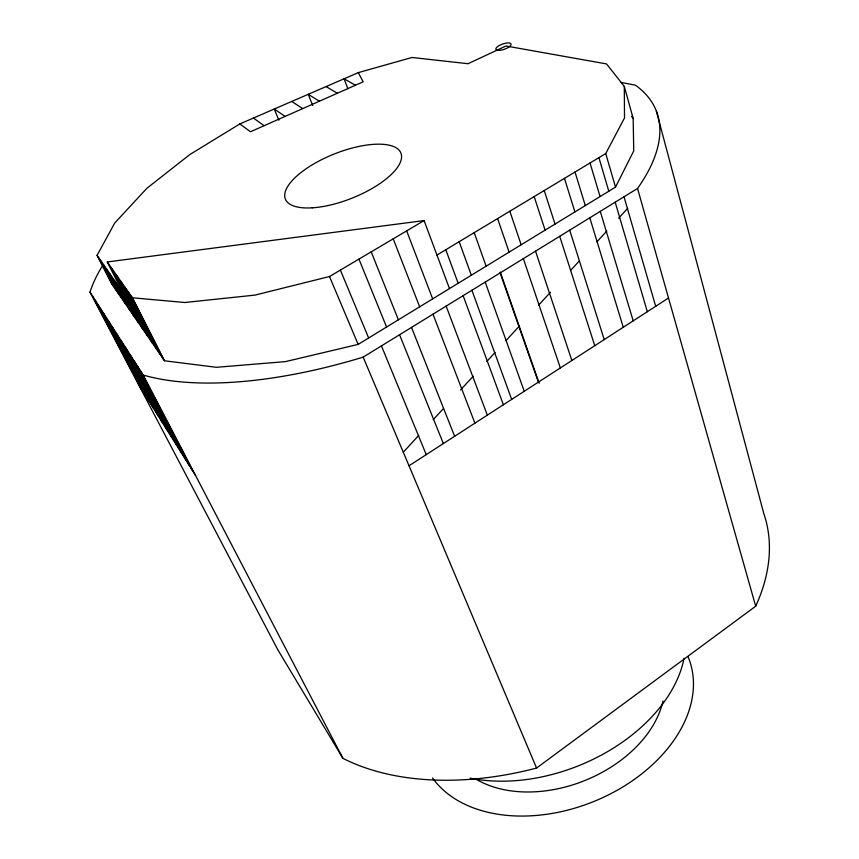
<?xml version="1.0" encoding="UTF-8"?>
<svg xmlns="http://www.w3.org/2000/svg" width="859" height="859" viewBox="0 0 859 859"><rect width="100%" height="100%" fill="white"/><g stroke="black" fill="none" stroke-linecap="round" stroke-linejoin="round"><path stroke-width="1.29" d="M615.516 187.122L633.738 150.905L633.18 118.499L624.3 86.437L606.551 63.931L505.951 45.999L468.015 63.716L411.987 57.478L358.31 72.628L239.876 123.911L189.882 154.523L146.878 188.282L114.719 223.029L97.067 255.37L111.724 283.867L164.477 360.769L216.371 367.298L285.392 361.628L358.139 344.405L615.516 187.122L605.735 153.546L624.514 117.973L624.3 86.437M403.29 452.21L418.73 435.416M433.269 419.622L443.265 408.766M460.531 390.007L473.255 376.178M486.881 361.371L495.052 352.48M505.962 340.636L519.588 325.829M538.668 305.095L550.479 292.253M570.473 270.531L579.557 260.664M596.822 241.905L606.819 231.039M618.63 218.207L627.714 208.329M102.028 266.494A304.483 123.846 -21.5 0 0 89.98 292.124L277.811 649.758L342.924 758.347A256.744 160.687 -21.5 0 0 536.564 768.053L755.695 606.207A256.744 160.687 -21.5 0 0 763.791 513.532L656.362 111.09M409.013 465.771L668.517 298.009M89.98 292.124L143.228 375.05A304.483 123.846 -21.5 0 0 363.164 357.119L637.528 188.465A304.483 123.846 -21.5 0 0 635.381 85.159L620.95 82.41M436.952 255.059L605.735 153.546M424.078 220.58L107.235 261.963L132.447 297.783L184.792 302.508L255.026 295.099L329.502 276.523L424.078 220.58L449.482 288.581M355.443 85.234L344.072 78.792L347.895 88.756M326.098 86.576L337.351 93.244M319.365 101.222L308.231 94.318L312.697 105.485M291.727 101.459L302.744 108.588M285.124 116.395L274.246 109.029L278.874 120.153M253.426 118.048L264.132 125.693M239.876 123.911L250.452 131.76L363.174 81.809L358.31 72.628M631.558 116.373L633.18 118.499M97.067 255.37L122.88 292.543M138.46 384.435L195.53 475.435M116.448 333.346L166.904 429.79M112.121 326.592L162.254 422.381M108.191 320.482L158.045 415.659M103.853 313.739L153.396 408.24M100.503 308.51L149.788 402.484M97.819 304.333L146.9 397.889M95.166 300.21L144.054 393.347M92.557 296.14L141.241 388.869M143.228 375.05L342.924 758.347M140.554 370.873L192.674 470.882M137.268 365.762L189.173 465.288M134.133 360.877L185.823 459.952M130.063 354.542L181.474 453.026M125.425 347.326L176.514 445.112M120.894 340.271L171.671 437.392M109.973 273.957L124.931 303.12M106.537 269.007L121.42 297.998M103.789 265.044L118.606 293.896M101.083 261.147L115.836 289.859M98.409 257.292L113.098 285.864M116.223 274.73L147.533 336.062M111.691 268.287L142.787 329.147M107.235 261.963L138.127 322.35M118.435 286.144L133.585 315.736M114.408 280.345L129.473 309.734M132.447 297.783L164.477 360.769M131.384 296.28L163.371 359.159M128.088 291.598L159.935 354.144M124.952 287.131L156.649 349.355M120.872 281.333L152.387 343.138M329.502 276.523L358.139 344.405M363.164 357.119L536.564 768.053M340.389 270.091L368.64 337.984M381.439 345.887L426.247 454.626M358.955 259.107L386.571 327.021M399.564 334.742L443.351 443.566M371.206 251.859L398.393 319.795M411.515 327.397L454.626 436.275M393.207 238.834L419.654 306.803M433 314.19L474.92 423.165M406.672 230.878L432.668 298.857M446.143 306.115L487.332 415.133M445.789 249.744L458.169 283.277M463.13 295.668L503.385 404.761M471.913 290.278L511.674 399.392M459.178 241.69L471.333 275.234M485.206 282.096L524.248 391.274M474.211 232.649L486.119 266.193M500.292 272.131L539.184 383.275M500.142 272.926L538.368 382.137M497.597 218.583L509.119 252.138M509.838 211.228L521.166 244.783M523.367 258.645L560.347 367.931M535.533 251.161L571.858 360.49M534.169 196.593L545.1 230.158M544.241 190.526L555.011 224.102M559.703 236.311L594.75 345.694M569.71 230.158L604.221 339.573M564.47 178.371L574.907 211.937M575.025 172.025L585.301 205.591M589.8 217.81L623.258 327.268M600.28 211.368L633.19 320.837M590.036 162.995L600.065 196.561M615.194 202.198L647.332 311.699M598.906 157.659L608.806 191.224M624.01 196.775L655.696 306.298M637.528 188.465L755.695 606.207M662.987 700.998A113.141 77.954 -21.9 0 1 586.074 780.036A113.141 77.954 -21.9 0 1 474.995 778.49M684.054 658.305A150.057 100.181 -21.9 0 1 470.206 778.168M687.962 656.544A142.111 98.023 -21.9 0 1 604.811 796.658A142.111 98.023 -21.9 0 1 432.539 777.975M498.929 50.391A8.01 2.77 -19.3 0 0 511.041 44.711A8.01 2.77 -19.3 0 0 500.453 44.904A8.01 2.77 -19.3 0 0 498.929 50.391M312.257 207.824A62.17 23.805 -21.7 0 0 401.55 157.541A62.17 23.805 -21.7 0 0 315.629 162.856A62.17 23.805 -21.7 0 0 312.257 207.824"/></g></svg>
